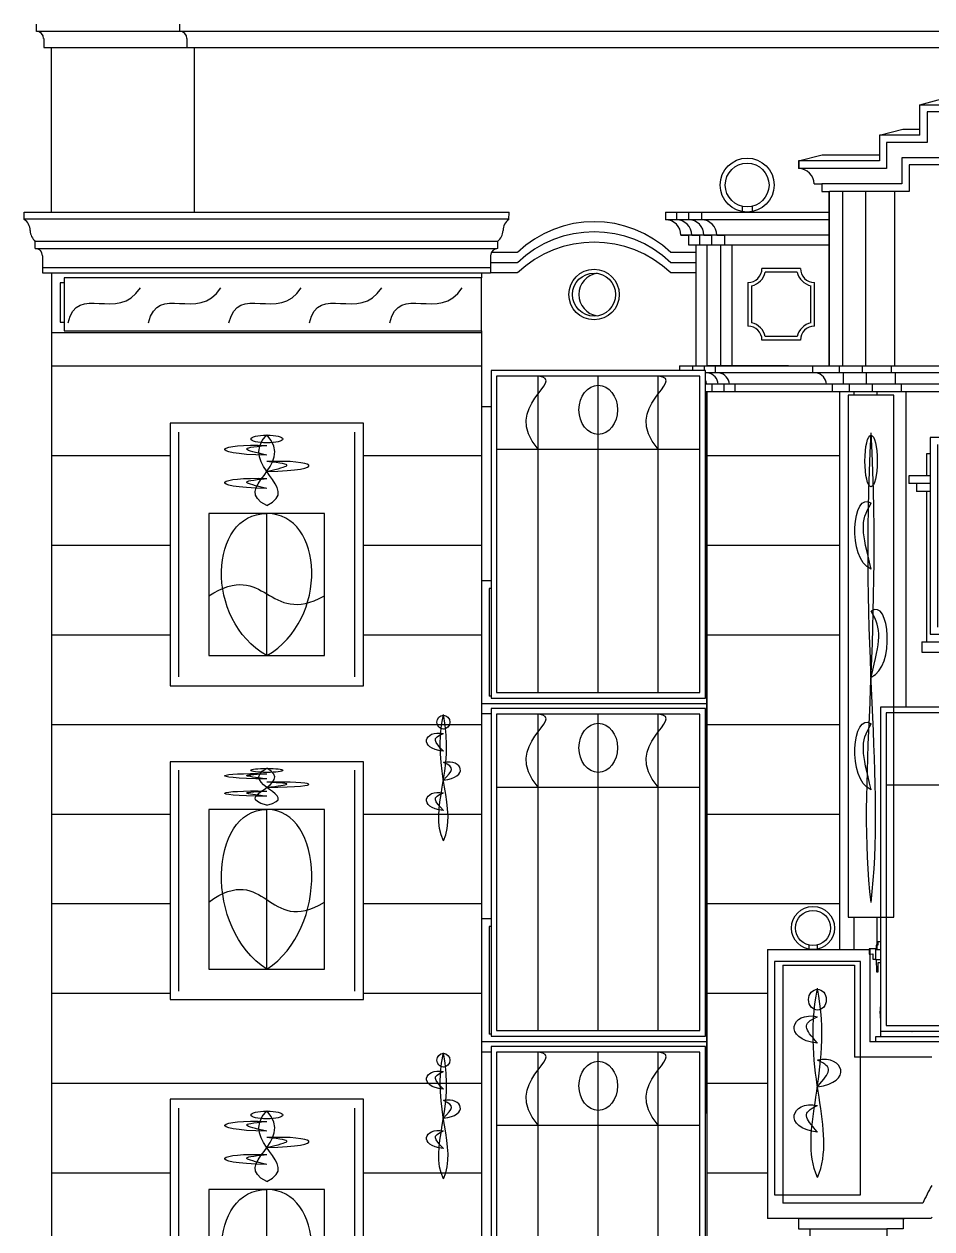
# Model space of a CAD drawing. Header units: inches. Extents: x 330 to 939, y 702 to 1608.
# Drawn here: x 363.5 to 431.2, y 1155.7 to 1245.5 of the extents above; entities that cross this region are included whole.
import ezdxf

# ---------------------------------------------------------------- set-up
doc = ezdxf.new("R2010")
doc.units = ezdxf.units.IN
doc.header["$MEASUREMENT"] = 0
for name, color, linetype, lineweight in [('01_EXISTING_RETAINED', 7, 'Continuous', 25), ('02_NEW_FACADE', 7, 'Continuous', 25), ('03_NEW_WINDOWS', 7, 'Continuous', 25), ('04_GLAZED_ENCLOSURES', 7, 'Continuous', 25)]:
    doc.layers.add(name, color=color, linetype=linetype, lineweight=lineweight)

# ---------------------------------------------------------------- blocks, each defined once
blk = doc.blocks.new('B_ENCLOSURE_03')
at = {"layer": '04_GLAZED_ENCLOSURES'}
for points in [[(8, -12.215), (8, 12.215), (-8, 12.215), (-8, -12.215)], [(7.58, -11.795), (7.58, 11.795), (-7.58, 11.795), (-7.58, -11.795)]]:
    blk.add_lwpolyline(points, close=True, dxfattribs=at)
for points in [[(-4.48, -11.795), (-4.48, 11.795)], [(0, -11.795), (0, 11.795)], [(4.48, -11.795), (4.48, 11.795)], [(-7.58, 6.3518), (7.58, 6.3518)]]:
    blk.add_lwpolyline(points, dxfattribs=at)
blk.add_ellipse((0, 9.2834), major_axis=(0, 1.8323), ratio=0.785919, dxfattribs=at)
for points in [[(-4.48, 6.3518), (-7.36, 9.5277), (-2.24, 11.4821), (-4.48, 11.795)], [(4.48, 6.3518), (1.6, 9.5277), (6.72, 11.4821), (4.48, 11.795)]]:
    blk.add_open_spline(points, degree=3, dxfattribs=at)
blk = doc.blocks.new('B_ENCLOSURE_04')
at = {"layer": '04_GLAZED_ENCLOSURES'}
for points in [[(8, -12.215), (8, 12.215), (-8, 12.215), (-8, -12.215)], [(7.58, -11.795), (7.58, 11.795), (-7.58, 11.795), (-7.58, -11.795)]]:
    blk.add_lwpolyline(points, close=True, dxfattribs=at)
for points in [[(-4.48, -11.795), (-4.48, 11.795)], [(0, -11.795), (0, 11.795)], [(4.48, -11.795), (4.48, 11.795)], [(-7.58, 6.3518), (7.58, 6.3518)]]:
    blk.add_lwpolyline(points, dxfattribs=at)
blk.add_ellipse((0, 9.2834), major_axis=(0, 1.8323), ratio=0.785919, dxfattribs=at)
for points in [[(-4.48, 6.3518), (-7.36, 9.5277), (-2.24, 11.4821), (-4.48, 11.795)], [(4.48, 6.3518), (1.6, 9.5277), (6.72, 11.4821), (4.48, 11.795)]]:
    blk.add_open_spline(points, degree=3, dxfattribs=at)
blk = doc.blocks.new('B_ENCLOSURE_05')
at = {"layer": '04_GLAZED_ENCLOSURES'}
for points in [[(8, -12.215), (8, 12.215), (-8, 12.215), (-8, -12.215)], [(7.58, -11.795), (7.58, 11.795), (-7.58, 11.795), (-7.58, -11.795)]]:
    blk.add_lwpolyline(points, close=True, dxfattribs=at)
for points in [[(-4.48, -11.795), (-4.48, 11.795)], [(0, -11.795), (0, 11.795)], [(4.48, -11.795), (4.48, 11.795)], [(-7.58, 6.3518), (7.58, 6.3518)]]:
    blk.add_lwpolyline(points, dxfattribs=at)
blk.add_ellipse((0, 9.2834), major_axis=(0, 1.8323), ratio=0.785919, dxfattribs=at)
for points in [[(-4.48, 6.3518), (-7.36, 9.5277), (-2.24, 11.4821), (-4.48, 11.795)], [(4.48, 6.3518), (1.6, 9.5277), (6.72, 11.4821), (4.48, 11.795)]]:
    blk.add_open_spline(points, degree=3, dxfattribs=at)
blk = doc.blocks.new('B_ENCLOSURE_14')
at = {"layer": '04_GLAZED_ENCLOSURES'}
for points in [[(18.35, -12.075), (18.35, 12.075), (-18.35, 12.075), (-18.35, -12.075)], [(17.93, -11.655), (17.93, 11.655), (-17.93, 11.655), (-17.93, -11.655)]]:
    blk.add_lwpolyline(points, close=True, dxfattribs=at)
for points in [[(-10.276, -11.655), (-10.276, 11.655)], [(0, -11.655), (0, 11.655)], [(10.276, -11.655), (10.276, 11.655)], [(-17.93, 6.279), (17.93, 6.279)]]:
    blk.add_lwpolyline(points, dxfattribs=at)
blk.add_ellipse((0, 9.177), major_axis=(3.303, 0), ratio=0.5483651, dxfattribs=at)
for points in [[(-10.276, 6.279), (-16.882, 9.4185), (-5.138, 11.3505), (-10.276, 11.655)], [(10.276, 6.279), (3.67, 9.4185), (15.414, 11.3505), (10.276, 11.655)]]:
    blk.add_open_spline(points, degree=3, dxfattribs=at)
blk = doc.blocks.new('B_WINDOW_03')
at = {"layer": '03_NEW_WINDOWS'}
for points in [[(7.214, -9.797), (7.214, 9.797), (-7.214, 9.797), (-7.214, -9.797)], [(4.303, -7.537), (4.303, 3.047), (-4.334, 3.047), (-4.334, -7.537)]]:
    blk.add_lwpolyline(points, close=True, dxfattribs=at)
for points in [[(-6.564, -9.111), (-6.564, 9.111)], [(6.564, -9.111), (6.564, 9.111)], [(0, -7.537), (0, 3.047)]]:
    blk.add_lwpolyline(points, dxfattribs=at)
blk.add_ellipse((0, 8.604), major_axis=(1.19, 0), ratio=0.243294, dxfattribs=at)
for points in [[(0, 7.393), (-4.761, 7.498), (-3.571, 8.288), (0, 8.13)], [(0, 3.655), (-2.777, 4.971), (2.222, 6.551), (0, 8.92)], [(0, 3.655), (2.777, 4.971), (-2.222, 6.551), (0, 8.92)], [(0, 7.393), (-1.746, 7.814), (-2.222, 7.919), (0, 8.13)], [(0, 6.182), (4.761, 6.287), (3.571, 7.077), (0, 6.919)], [(0, 6.182), (1.746, 6.603), (2.222, 6.708), (0, 6.919)], [(0, 4.918), (-4.761, 5.024), (-3.571, 5.813), (0, 5.655)], [(0, 4.918), (-1.746, 5.34), (-2.222, 5.445), (0, 5.655)], [(0, -7.537), (-4.679, -4.891), (-4.334, 3.047), (0, 3.047)], [(0, -7.537), (4.649, -4.891), (4.303, 3.047), (0, 3.047)], [(-4.334, -3.092), (0, -0.34), (0, -5.42), (4.303, -3.092)]]:
    blk.add_open_spline(points, degree=3, dxfattribs=at)
blk = doc.blocks.new('B_WINDOW_04')
at = {"layer": '03_NEW_WINDOWS'}
for points in [[(7.214, -8.85), (7.214, 8.85), (-7.214, 8.85), (-7.214, -8.85)], [(4.303, -6.59), (4.303, 5.31), (-4.334, 5.31), (-4.334, -6.59)]]:
    blk.add_lwpolyline(points, close=True, dxfattribs=at)
for points in [[(-6.564, -8.23), (-6.564, 8.23)], [(6.564, -8.23), (6.564, 8.23)], [(0, -6.59), (0, 5.31)]]:
    blk.add_lwpolyline(points, dxfattribs=at)
blk.add_ellipse((0, 8.224), major_axis=(1.19, 0), ratio=0.127593, dxfattribs=at)
for points in [[(0, 5.629), (-2.777, 6.319), (2.222, 7.147), (0, 8.39)], [(0, 5.629), (2.777, 6.319), (-2.222, 7.147), (0, 8.39)], [(0, 7.589), (-4.761, 7.644), (-3.571, 8.058), (0, 7.976)], [(0, 7.589), (-1.746, 7.81), (-2.222, 7.865), (0, 7.976)], [(0, 6.954), (4.761, 7.009), (3.571, 7.423), (0, 7.34)], [(0, 6.954), (1.746, 7.175), (2.222, 7.23), (0, 7.34)], [(0, 6.291), (-4.761, 6.346), (-3.571, 6.761), (0, 6.678)], [(0, 6.291), (-1.746, 6.512), (-2.222, 6.567), (0, 6.678)], [(0, -6.59), (-4.679, -3.615), (-4.334, 5.31), (0, 5.31)], [(0, -6.59), (4.649, -3.615), (4.303, 5.31), (0, 5.31)], [(-4.334, -1.592), (0, 1.502), (0, -4.21), (4.303, -1.592)]]:
    blk.add_open_spline(points, degree=3, dxfattribs=at)
blk = doc.blocks.new('B_WINDOW_05')
at = {"layer": '03_NEW_WINDOWS'}
for points in [[(7.214, -9.797), (7.214, 9.797), (-7.214, 9.797), (-7.214, -9.797)], [(4.303, -7.537), (4.303, 3.047), (-4.334, 3.047), (-4.334, -7.537)]]:
    blk.add_lwpolyline(points, close=True, dxfattribs=at)
for points in [[(-6.564, -9.111), (-6.564, 9.111)], [(6.564, -9.111), (6.564, 9.111)], [(0, -7.537), (0, 3.047)]]:
    blk.add_lwpolyline(points, dxfattribs=at)
blk.add_ellipse((0, 8.604), major_axis=(1.19, 0), ratio=0.243294, dxfattribs=at)
for points in [[(0, 7.393), (-4.761, 7.498), (-3.571, 8.288), (0, 8.13)], [(0, 3.655), (-2.777, 4.971), (2.222, 6.551), (0, 8.92)], [(0, 3.655), (2.777, 4.971), (-2.222, 6.551), (0, 8.92)], [(0, 7.393), (-1.746, 7.814), (-2.222, 7.919), (0, 8.13)], [(0, 6.182), (4.761, 6.287), (3.571, 7.077), (0, 6.919)], [(0, 6.182), (1.746, 6.603), (2.222, 6.708), (0, 6.919)], [(0, 4.918), (-4.761, 5.024), (-3.571, 5.813), (0, 5.655)], [(0, 4.918), (-1.746, 5.34), (-2.222, 5.445), (0, 5.655)], [(0, -7.537), (-4.679, -4.891), (-4.334, 3.047), (0, 3.047)], [(0, -7.537), (4.649, -4.891), (4.303, 3.047), (0, 3.047)], [(-4.334, -3.092), (0, -0.34), (0, -5.42), (4.303, -3.092)]]:
    blk.add_open_spline(points, degree=3, dxfattribs=at)
blk = doc.blocks.new('B_WINDOW_11')
at = {"layer": '03_NEW_WINDOWS'}
for points in [[(6.309, -7.325), (6.309, 7.325), (-6.309, 7.325), (-6.309, -7.325)], [(4.389, -5.625), (4.389, 4.395), (-4.389, 4.395), (-4.389, -5.625)]]:
    blk.add_lwpolyline(points, close=True, dxfattribs=at)
for points in [[(-5.741, -6.812), (-5.741, 6.812)], [(5.741, -6.812), (5.741, 6.812)], [(0, -5.625), (0, 4.395)]]:
    blk.add_lwpolyline(points, dxfattribs=at)
blk.add_ellipse((0, 6.807), major_axis=(1.041, 0), ratio=0.120747, dxfattribs=at)
for points in [[(0, 6.281), (-4.164, 6.327), (-3.123, 6.67), (0, 6.601)], [(0, 4.659), (-2.429, 5.23), (1.943, 5.916), (0, 6.944)], [(0, 4.659), (2.429, 5.23), (-1.943, 5.916), (0, 6.944)], [(0, 6.281), (-1.527, 6.464), (-1.943, 6.51), (0, 6.601)], [(0, 5.207), (-4.164, 5.253), (-3.123, 5.596), (0, 5.527)], [(0, 5.207), (-1.527, 5.39), (-1.943, 5.436), (0, 5.527)], [(0, 5.756), (4.164, 5.801), (3.123, 6.144), (0, 6.076)], [(0, 5.756), (1.527, 5.939), (1.943, 5.984), (0, 6.076)], [(0, -5.625), (-4.74, -3.12), (-4.389, 4.395), (0, 4.395)], [(0, -5.625), (4.74, -3.12), (4.389, 4.395), (0, 4.395)], [(-4.389, -1.417), (0, 1.189), (0, -3.621), (4.389, -1.417)]]:
    blk.add_open_spline(points, degree=3, dxfattribs=at)

msp = doc.modelspace()

# ---------------------------------------------------------------- linework, layer by layer
at = {"layer": '01_EXISTING_RETAINED'}
for p, q in [((364.439, 1244.93), (475.091, 1244.93)), ((364.441, 1244.925), (364.441, 1245.467)), ((364.441, 1244.93), (425.422, 1244.93)), ((375.129, 1244.925), (375.129, 1245.467)), ((364.983, 1244.389), (364.983, 1243.72)), ((375.671, 1244.389), (375.671, 1243.72)), ((364.983, 1243.72), (474.549, 1243.72)), ((365.556, 1231.453), (365.556, 1243.72)), ((376.244, 1231.453), (376.244, 1243.72)), ((430.346, 1239.457), (431.987, 1239.904)), ((430.346, 1239.457), (434.923, 1239.457)), ((430.346, 1237.179), (430.346, 1239.457)), ((435.015, 1238.923), (430.881, 1238.923)), ((430.881, 1238.923), (430.881, 1236.644)), ((427.326, 1237.179), (429.072, 1237.626)), ((429.072, 1237.626), (430.346, 1237.626)), ((430.346, 1237.179), (427.326, 1237.179)), ((427.326, 1237.179), (427.326, 1235.27)), ((430.881, 1236.644), (427.86, 1236.644)), ((427.86, 1236.644), (427.86, 1234.698)), ((421.297, 1235.27), (423.043, 1235.718)), ((423.043, 1235.718), (427.326, 1235.718)), ((421.297, 1235.27), (421.297, 1234.698)), ((427.326, 1235.27), (421.297, 1235.27)), ((421.312, 1235.27), (421.312, 1234.698)), ((432.026, 1235.499), (429.005, 1235.499)), ((429.005, 1235.499), (429.005, 1233.553)), ((432.56, 1234.965), (429.54, 1234.965)), ((429.54, 1234.965), (429.54, 1232.98)), ((427.86, 1234.698), (421.297, 1234.698)), ((422.442, 1233.553), (423.015, 1233.553)), ((423.015, 1233.553), (423.015, 1232.98)), ((429.005, 1233.553), (423.015, 1233.553)), ((423.015, 1232.98), (423.587, 1232.98)), ((423.583, 1220.002), (423.583, 1232.98)), ((423.586, 1220.002), (423.586, 1232.98)), ((429.54, 1232.98), (423.586, 1232.98)), ((424.582, 1220.002), (424.582, 1232.98)), ((426.309, 1220.002), (426.309, 1232.98)), ((428.469, 1220.002), (428.469, 1232.98)), ((363.536, 1230.91), (363.521, 1231.453)), ((363.521, 1231.453), (393.823, 1231.453)), ((393.44, 1231.453), (399.697, 1231.453)), ((399.682, 1230.91), (399.697, 1231.453)), ((411.369, 1231.453), (411.369, 1230.881)), ((411.369, 1231.453), (423.583, 1231.453)), ((412.174, 1231.453), (412.174, 1230.881)), ((413.088, 1231.453), (413.088, 1230.881)), ((414.041, 1231.453), (414.041, 1230.881)), ((417.074, 1231.88), (417.074, 1231.453)), ((417.838, 1231.88), (417.838, 1231.453)), ((363.534, 1230.961), (399.683, 1230.961)), ((423.586, 1230.881), (411.369, 1230.881)), ((423.586, 1229.736), (412.515, 1229.736)), ((412.515, 1229.736), (413.087, 1229.736)), ((413.087, 1229.736), (413.087, 1229.01)), ((413.319, 1229.736), (413.892, 1229.736)), ((413.892, 1229.736), (413.892, 1229.01)), ((414.233, 1229.736), (414.806, 1229.736)), ((414.806, 1229.736), (414.806, 1229.01)), ((415.187, 1229.736), (415.759, 1229.736)), ((415.759, 1229.736), (415.759, 1229.01)), ((364.357, 1228.734), (364.357, 1229.276)), ((364.357, 1228.734), (398.791, 1228.734)), ((364.364, 1229.281), (398.853, 1229.281)), ((398.86, 1228.734), (398.86, 1229.276)), ((413.087, 1229.01), (423.583, 1229.01)), ((413.66, 1220.002), (413.66, 1229.01)), ((414.464, 1220.002), (414.464, 1229.01)), ((415.488, 1220.002), (415.488, 1229.01)), ((416.332, 1220.002), (416.332, 1229.01)), ((364.899, 1228.199), (364.899, 1226.919)), ((398.318, 1228.199), (398.318, 1226.919)), ((400.313, 1227.682), (398.318, 1227.682)), ((400.313, 1228.446), (398.382, 1228.446)), ((413.66, 1228.446), (411.762, 1228.446)), ((413.66, 1227.682), (411.762, 1227.682)), ((364.899, 1227.314), (398.318, 1227.314)), ((364.899, 1226.919), (398.318, 1226.919)), ((365.576, 1226.919), (365.576, 1091.746)), ((397.64, 1226.919), (397.64, 1226.55)), ((400.313, 1226.919), (398.318, 1226.919)), ((413.66, 1226.919), (411.762, 1226.919)), ((421.429, 1227.254), (418.562, 1227.254)), ((421.189, 1226.987), (418.802, 1226.987)), ((366.5, 1226.175), (366.209, 1226.175)), ((366.209, 1226.175), (366.21, 1223.243)), ((417.514, 1226.207), (417.514, 1222.958)), ((417.781, 1225.967), (417.781, 1223.198)), ((422.209, 1223.198), (422.209, 1225.967)), ((422.477, 1222.958), (422.477, 1226.207)), ((366.21, 1223.243), (366.5, 1223.243)), ((397.64, 1222.461), (365.576, 1222.461)), ((397.64, 1222.6), (397.64, 1091.746)), ((421.429, 1221.91), (418.562, 1221.91)), ((421.189, 1222.178), (418.802, 1222.178)), ((365.576, 1219.99), (397.641, 1219.99)), ((412.398, 1220.002), (479.05, 1220.002)), ((412.398, 1220.002), (412.398, 1219.673)), ((413.367, 1220.002), (413.367, 1219.673)), ((414.243, 1220.002), (414.243, 1219.673)), ((420.543, 1219.99), (414.441, 1219.99)), ((415.07, 1220.002), (415.07, 1219.468)), ((422.321, 1220.002), (422.321, 1219.468)), ((424.34, 1219.468), (424.34, 1220.002)), ((426.067, 1219.468), (426.067, 1220.002)), ((428.227, 1219.468), (428.227, 1220.002)), ((477.63, 1219.468), (414.37, 1219.468)), ((477.63, 1218.628), (414.37, 1218.628)), ((414.832, 1218.628), (414.832, 1218.093)), ((415.709, 1218.628), (415.709, 1218.093)), ((416.535, 1218.628), (416.535, 1218.093)), ((423.786, 1218.628), (423.786, 1218.093)), ((424.639, 1218.628), (424.639, 1219.468)), ((425.082, 1218.093), (425.082, 1218.628)), ((426.367, 1218.628), (426.367, 1219.468)), ((426.81, 1218.093), (426.81, 1218.628)), ((428.526, 1218.628), (428.526, 1219.468)), ((428.97, 1218.093), (428.97, 1218.628)), ((414.37, 1218.093), (477.584, 1218.093)), ((414.436, 1218.093), (414.436, 1212.749)), ((414.436, 1164.272), (414.436, 1218.093)), ((424.357, 1176.491), (424.357, 1218.093)), ((425.427, 1217.8), (425.427, 1218.093)), ((427.154, 1217.8), (427.154, 1218.093)), ((429.314, 1194.57), (429.314, 1218.093)), ((398.33, 1216.948), (397.64, 1216.948)), ((414.436, 1216.948), (414.37, 1216.948)), ((365.576, 1213.31), (374.397, 1213.31)), ((388.854, 1213.31), (397.64, 1213.31)), ((414.436, 1213.31), (424.357, 1213.31)), ((430.867, 1211.786), (430.867, 1213.464)), ((430.867, 1213.464), (431.088, 1213.464)), ((414.436, 1212.749), (414.436, 1091.746)), ((430.819, 1211.786), (429.513, 1211.786)), ((429.513, 1211.786), (429.513, 1211.213)), ((431.088, 1211.786), (430.819, 1211.786)), ((431.088, 1211.213), (429.513, 1211.213)), ((430.086, 1211.213), (430.086, 1210.64)), ((431.088, 1210.64), (430.086, 1210.64)), ((430.867, 1199.425), (430.867, 1210.64)), ((365.576, 1206.63), (374.397, 1206.63)), ((388.854, 1206.63), (397.64, 1206.63)), ((414.436, 1206.63), (424.357, 1206.63)), ((398.33, 1203.97), (397.64, 1203.97)), ((398.213, 1203.397), (398.213, 1195.381)), ((398.33, 1203.397), (398.213, 1203.397)), ((414.37, 1203.97), (414.436, 1203.97)), ((365.576, 1199.95), (374.397, 1199.95)), ((388.854, 1199.95), (397.64, 1199.95)), ((414.436, 1199.95), (424.357, 1199.95)), ((430.482, 1199.425), (443.771, 1199.425)), ((430.482, 1199.425), (430.482, 1198.662)), ((430.482, 1198.662), (443.771, 1198.662)), ((374.945, 1196.125), (374.945, 1196.118)), ((388.272, 1196.119), (374.945, 1196.118)), ((388.272, 1196.125), (388.272, 1196.118)), ((398.33, 1195.381), (398.213, 1195.381)), ((414.436, 1194.809), (397.64, 1194.809)), ((398.33, 1194.045), (397.64, 1194.045)), ((414.436, 1194.045), (414.37, 1194.045)), ((365.576, 1193.27), (397.64, 1193.27)), ((414.436, 1193.27), (424.357, 1193.27)), ((365.576, 1186.59), (374.397, 1186.59)), ((388.854, 1186.59), (397.64, 1186.59)), ((414.436, 1186.59), (424.357, 1186.59)), ((365.576, 1179.91), (374.397, 1179.91)), ((388.854, 1179.91), (397.64, 1179.91)), ((414.436, 1179.91), (424.357, 1179.91)), ((398.33, 1178.777), (397.64, 1178.777)), ((398.213, 1178.204), (398.213, 1170.188)), ((398.33, 1178.204), (398.213, 1178.204)), ((414.37, 1178.777), (414.436, 1178.777)), ((425.427, 1176.491), (425.427, 1178.9)), ((427.154, 1176.486), (427.154, 1178.9)), ((418.983, 1176.483), (418.983, 1156.439)), ((418.983, 1176.483), (426.613, 1176.483)), ((422.061, 1176.825), (422.061, 1176.483)), ((422.671, 1176.825), (422.671, 1176.483)), ((427.08, 1176.551), (426.559, 1176.544)), ((426.559, 1176.544), (426.564, 1176.153)), ((426.613, 1176.483), (426.613, 1169.608)), ((427.029, 1176.483), (427.029, 1175.72)), ((427.38, 1176.479), (427.029, 1176.479)), ((427.029, 1176.479), (427.029, 1175.715)), ((427.207, 1176.813), (427.077, 1176.811)), ((427.077, 1176.811), (427.08, 1176.551)), ((427.38, 1177.075), (427.203, 1177.073)), ((427.203, 1177.073), (427.207, 1176.813)), ((426.564, 1176.153), (426.825, 1176.157)), ((426.825, 1176.157), (426.83, 1175.766)), ((426.83, 1175.766), (427.09, 1175.77)), ((427.38, 1175.715), (427.029, 1175.715)), ((427.09, 1175.77), (427.102, 1174.832)), ((427.224, 1175.511), (427.38, 1175.513)), ((427.233, 1174.834), (427.224, 1175.511)), ((420.128, 1175.334), (425.468, 1175.334)), ((420.128, 1175.334), (420.128, 1157.584)), ((425.468, 1175.334), (425.468, 1168.463)), ((427.102, 1174.832), (427.233, 1174.834)), ((365.576, 1173.23), (374.397, 1173.23)), ((388.854, 1173.23), (397.64, 1173.23)), ((414.436, 1173.23), (418.983, 1173.23)), ((398.33, 1170.188), (398.213, 1170.188)), ((464.119, 1170.371), (427.411, 1170.371)), ((427.411, 1170.371), (427.411, 1169.99)), ((414.436, 1169.616), (397.64, 1169.616)), ((464.767, 1169.608), (426.613, 1169.608)), ((464.501, 1169.99), (427.029, 1169.99)), ((427.029, 1169.99), (427.029, 1169.608)), ((398.33, 1168.852), (397.64, 1168.852)), ((414.436, 1168.852), (414.37, 1168.852)), ((431.23, 1168.463), (425.468, 1168.463)), ((365.576, 1166.538), (397.64, 1166.538)), ((414.436, 1166.538), (418.983, 1166.538)), ((365.576, 1159.858), (374.397, 1159.858)), ((388.854, 1159.858), (397.64, 1159.858)), ((414.436, 1159.858), (418.983, 1159.858)), ((430.563, 1157.584), (420.128, 1157.584)), ((431.19, 1156.439), (418.983, 1156.439)), ((421.295, 1156.439), (421.295, 1155.676)), ((421.391, 1156.439), (429.194, 1156.439)), ((429.099, 1156.439), (429.099, 1155.676)), ((421.295, 1155.676), (422.143, 1155.676)), ((422.143, 1155.676), (422.143, 1154.966)), ((422.143, 1155.676), (427.869, 1155.676)), ((427.869, 1155.676), (427.869, 1154.966)), ((429.099, 1155.676), (427.869, 1155.676))]:
    msp.add_line(p, q, dxfattribs=at)
for centre, radius in [((417.456, 1233.467), 2.013), ((417.456, 1233.467), 1.632), ((406.038, 1225.307), 1.882), ((406.038, 1225.307), 1.607), ((422.366, 1178.094), 1.611), ((422.366, 1178.094), 1.305)]:
    msp.add_circle(centre, radius, dxfattribs=at)
for centre, radius, start, end in [((364.437, 1244.385), 0.544, 0, 90), ((375.125, 1244.385), 0.544, 0, 90), ((421.297, 1233.553), 1.145, 0, 90), ((362.965, 1230.082), 1.005, 359.40577, 55.85409), ((400.252, 1230.082), 1.005, 124.14591, 180.59423), ((406.038, 1222.437), 8.299, 46.38928, 133.61072), ((411.369, 1229.736), 1.145, 0, 90), ((412.174, 1229.736), 1.145, 0, 90), ((413.088, 1229.736), 1.145, 0, 90), ((414.041, 1229.736), 1.145, 0, 90), ((365.054, 1230.119), 1.085, 182.49336, 230.56022), ((398.164, 1230.119), 1.085, 309.43978, 357.50664), ((406.038, 1221.673), 8.299, 46.38928, 133.61072), ((364.353, 1228.195), 0.544, 0, 90), ((398.865, 1228.195), 0.544, 90, 180), ((406.038, 1220.91), 8.299, 46.38928, 133.61072), ((406.512, 1225.307), 1.607, 98.49413, 261.50587), ((417.514, 1227.254), 1.048, 270, 0), ((417.514, 1227.254), 1.315, 281.72487, 348.27513), ((422.477, 1227.254), 1.315, 191.72487, 258.27513), ((422.477, 1227.254), 1.048, 180, 270), ((417.514, 1221.91), 1.315, 11.72487, 78.27513), ((422.477, 1221.91), 1.315, 101.72487, 168.27513), ((417.514, 1221.91), 1.048, 360, 90), ((422.477, 1221.91), 1.048, 90, 180), ((413.507, 1218.563), 0.919, 4.0682, 20.12608), ((414.384, 1218.563), 0.919, 4.0682, 80.06561), ((415.21, 1218.563), 0.919, 4.0682, 80.06561), ((422.461, 1218.563), 0.919, 4.0682, 80.06561), ((445.737, 1150.769), 16.635, 150.70365, 155.81464), ((445.737, 1150.574), 15.685, 157.65614, 158.04131)]:
    msp.add_arc(centre, radius, start, end, dxfattribs=at)
for centre, start_param, end_param in [((427.819, 1171.799), 1.286502, 1.855091), ((427.819, 1171.799), 1.286502, 1.855091), ((427.819, 1171.799), 2.855448, 2.877089), ((427.819, 1171.799), 2.855448, 2.877089), ((428.767, 1171.799), 2.855448, 2.877089), ((428.767, 1171.799), 2.855448, 2.877089), ((429.875, 1171.799), 2.855448, 2.877089), ((429.875, 1171.799), 2.855448, 2.877089), ((431.249, 1171.799), 2.855448, 2.877089), ((431.249, 1171.799), 2.855448, 2.877089)]:
    msp.add_ellipse(centre, major_axis=(0, 1.479), ratio=0.309017, start_param=start_param, end_param=end_param, dxfattribs=at)
at = {"layer": '02_NEW_FACADE'}
for points in [[(397.65, 1222.6), (397.65, 1226.55), (366.5, 1226.55), (366.5, 1222.6)], [(428.4, 1178.9), (428.4, 1217.8), (425, 1217.8), (425, 1178.9)], [(425.9, 1158.2), (425.9, 1175.6), (419.5, 1175.6), (419.5, 1158.2)]]:
    msp.add_lwpolyline(points, close=True, dxfattribs=at)
for centre, major_axis, ratio in [((426.7, 1212.9), (0, 1.925), 0.238442), ((394.8, 1193.436), (0, 0.517), 0.928433), ((422.7, 1172.754), (0, 0.775), 0.851064), ((394.8, 1168.236), (0, 0.517), 0.928433)]:
    msp.add_ellipse(centre, major_axis=major_axis, ratio=ratio, dxfattribs=at)
for points in [[(366.8, 1223.2), (367.5, 1226.2), (370.5, 1223.2), (372.2, 1225.8)], [(372.8, 1223.2), (373.5, 1226.2), (376.5, 1223.2), (378.2, 1225.8)], [(378.8, 1223.2), (379.5, 1226.2), (382.5, 1223.2), (384.2, 1225.8)], [(384.8, 1223.2), (385.5, 1226.2), (388.5, 1223.2), (390.2, 1225.8)], [(390.8, 1223.2), (391.5, 1226.2), (394.5, 1223.2), (396.2, 1225.8)], [(426.7, 1180), (425.629, 1188.75), (427.557, 1199.25), (426.7, 1215)], [(426.7, 1180), (427.771, 1188.75), (425.843, 1199.25), (426.7, 1215)], [(426.7, 1204.85), (424.864, 1205.55), (425.323, 1210.8), (426.7, 1209.75)], [(426.7, 1204.85), (426.027, 1207.65), (425.843, 1208.35), (426.7, 1209.75)], [(426.7, 1196.8), (428.536, 1197.5), (428.077, 1202.75), (426.7, 1201.7)], [(426.7, 1196.8), (427.373, 1199.6), (427.557, 1200.3), (426.7, 1201.7)], [(426.7, 1188.4), (424.864, 1189.1), (425.323, 1194.35), (426.7, 1193.3)], [(394.8, 1184.6), (393.68, 1186.95), (395.696, 1189.77), (394.8, 1194)], [(394.8, 1184.6), (395.92, 1186.95), (393.904, 1189.77), (394.8, 1194)], [(394.8, 1191.274), (392.88, 1191.462), (393.36, 1192.872), (394.8, 1192.59)], [(394.8, 1191.274), (394.096, 1192.026), (393.904, 1192.214), (394.8, 1192.59)], [(426.7, 1188.4), (426.027, 1191.2), (425.843, 1191.9), (426.7, 1193.3)], [(394.8, 1189.112), (396.72, 1189.3), (396.24, 1190.71), (394.8, 1190.428)], [(394.8, 1189.112), (395.504, 1189.864), (395.696, 1190.052), (394.8, 1190.428)], [(394.8, 1186.856), (392.88, 1187.044), (393.36, 1188.454), (394.8, 1188.172)], [(394.8, 1186.856), (394.096, 1187.608), (393.904, 1187.796), (394.8, 1188.172)], [(422.7, 1159.5), (421.16, 1163.025), (423.932, 1167.255), (422.7, 1173.6)], [(422.7, 1159.5), (424.24, 1163.025), (421.468, 1167.255), (422.7, 1173.6)], [(422.7, 1169.511), (420.06, 1169.793), (420.72, 1171.908), (422.7, 1171.485)], [(422.7, 1169.511), (421.732, 1170.639), (421.468, 1170.921), (422.7, 1171.485)], [(394.8, 1159.4), (393.68, 1161.75), (395.696, 1164.57), (394.8, 1168.8)], [(394.8, 1159.4), (395.92, 1161.75), (393.904, 1164.57), (394.8, 1168.8)], [(422.7, 1166.268), (425.34, 1166.55), (424.68, 1168.665), (422.7, 1168.242)], [(394.8, 1166.074), (392.88, 1166.262), (393.36, 1167.672), (394.8, 1167.39)], [(422.7, 1166.268), (423.668, 1167.396), (423.932, 1167.678), (422.7, 1168.242)], [(394.8, 1166.074), (394.096, 1166.826), (393.904, 1167.014), (394.8, 1167.39)], [(394.8, 1163.912), (396.72, 1164.1), (396.24, 1165.51), (394.8, 1165.228)], [(394.8, 1163.912), (395.504, 1164.664), (395.696, 1164.852), (394.8, 1165.228)], [(422.7, 1162.884), (420.06, 1163.166), (420.72, 1165.281), (422.7, 1164.858)], [(422.7, 1162.884), (421.732, 1164.012), (421.468, 1164.294), (422.7, 1164.858)], [(394.8, 1161.656), (392.88, 1161.844), (393.36, 1163.254), (394.8, 1162.972)], [(394.8, 1161.656), (394.096, 1162.408), (393.904, 1162.596), (394.8, 1162.972)]]:
    msp.add_open_spline(points, degree=3, dxfattribs=at)

# ---------------------------------------------------------------- block references
at = {"layer": '03_NEW_WINDOWS'}
for name, p in [('B_WINDOW_05', (381.626, 1205.937)), ('B_WINDOW_11', (437.412, 1207.325)), ('B_WINDOW_04', (381.626, 1181.62)), ('B_WINDOW_03', (381.626, 1155.55))]:
    msp.add_blockref(name, p, dxfattribs=at)
at = {"layer": '04_GLAZED_ENCLOSURES'}
for name, p in [('B_ENCLOSURE_05', (406.35, 1207.438)), ('B_ENCLOSURE_04', (406.35, 1182.245)), ('B_ENCLOSURE_14', (445.75, 1182.475)), ('B_ENCLOSURE_03', (406.35, 1157.052))]:
    msp.add_blockref(name, p, dxfattribs=at)

doc.saveas('drawing.dxf')
